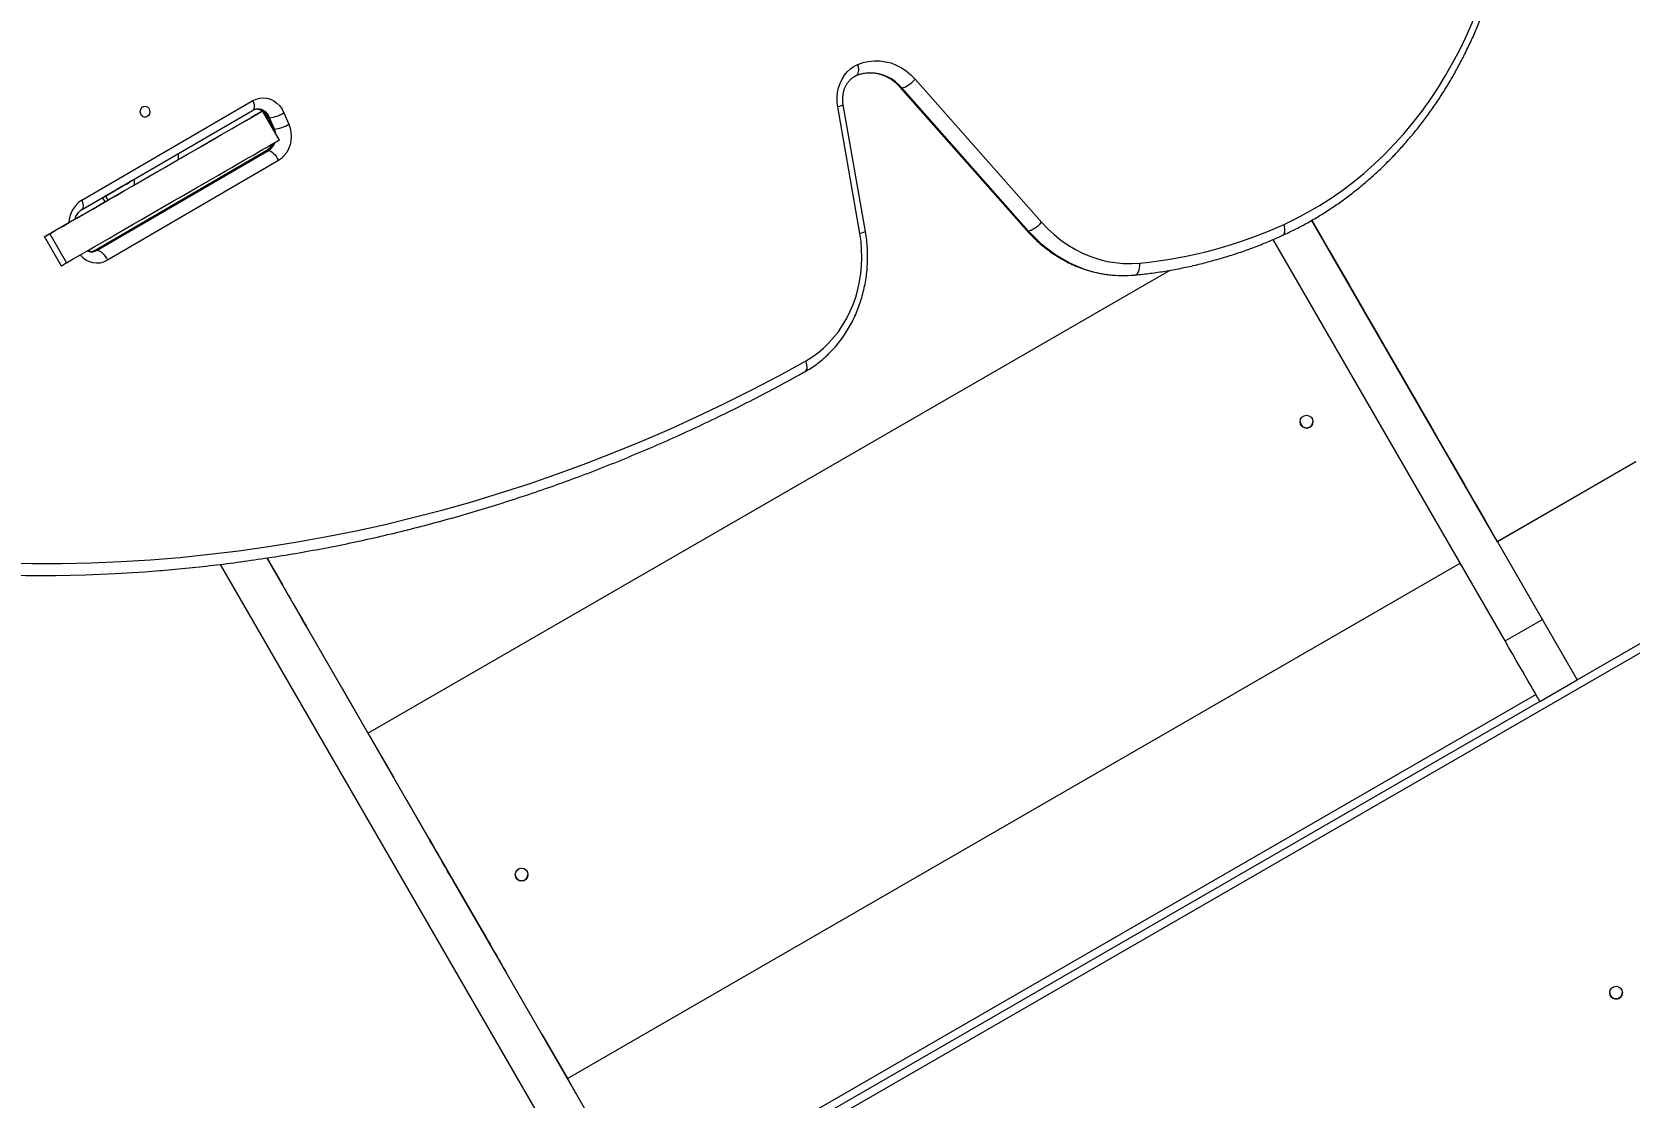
# Model space of a CAD drawing. Header units: millimetres. Extents: x 10665 to 29906, y -6125 to 7364.
# Drawn here: x 19006 to 20007, y 252 to 920 of the extents above; entities that cross this region are included whole.
import ezdxf

# ---------------------------------------------------------------- set-up
doc = ezdxf.new("R2010")
doc.units = ezdxf.units.MM
for name, color, linetype in [('DIKOM_ОБЪЕКТ', 7, 'Continuous'), ('DIKOM_РАЗМЕР_ЗОНА', 7, 'Continuous'), ('DIKOM_РАЗМЕР_ОБЪЕКТА', 7, 'Continuous')]:
    doc.layers.add(name, color=color, linetype=linetype)
doc.styles.add('style1', font='arial.ttf', dxfattribs={"width": 0.8})
doc.dimstyles.new('1-50', dxfattribs={"dimtxt": 300, "dimasz": 200, "dimexe": 100, "dimexo": 0, "dimgap": 100, "dimtad": 1, "dimdec": 0, "dimtxsty": 'style1', "dimcen": 0, "dimclrd": 7, "dimclre": 7, "dimadec": 1, "dimazin": 2, "dimtfac": 1, "dimtdec": 0, "dimtmove": 1, "dimatfit": 3, "dimfxl": 0, "dimlwd": 25, "dimlwe": 18, "dimarcsym": 0})

# ---------------------------------------------------------------- blocks, each defined once
blk = doc.blocks.new('*D16')
at = {"layer": 'Defpoints', "color": 0, "transparency": 16777216}
for p in [(12665, 4926.5), (12665, 1146.9), (26947.7, -1821.9)]:
    blk.add_point(p, dxfattribs=at)
at = {"layer": 'DIKOM_РАЗМЕР_ОБЪЕКТА', "color": 7, "lineweight": 18, "transparency": 16777216}
for p, q in [((12665, 1146.9), (12665, 5026.5)), ((26947.7, -1821.9), (26947.7, 5026.5))]:
    blk.add_line(p, q, dxfattribs=at)
at = {"layer": 'DIKOM_РАЗМЕР_ОБЪЕКТА', "color": 7, "lineweight": 25, "transparency": 16777216}
blk.add_line((26747.7, 4926.5), (12865, 4926.5), dxfattribs=at)
at = {"layer": 'DIKOM_РАЗМЕР_ОБЪЕКТА', "color": 7, "transparency": 16777216}
for points in [[(12865, 4959.9), (12865, 4893.2), (12665, 4926.5)], [(26747.7, 4959.9), (26747.7, 4893.2), (26947.7, 4926.5)]]:
    blk.add_solid(points, dxfattribs=at)
at = {"layer": 'DIKOM_РАЗМЕР_ОБЪЕКТА', "color": 0, "transparency": 16777216, "insert": (21497, 5179.8), "char_height": 300, "attachment_point": 5, "style": 'style1'}
blk.add_mtext('14300', dxfattribs=at)
blk = doc.blocks.new('*D15')
at = {"layer": 'Defpoints', "color": 0, "transparency": 16777216}
for p in [(20416.8, 4419), (19675.9, -4001.4), (28567.5, -4001.4)]:
    blk.add_point(p, dxfattribs=at)
at = {"layer": 'DIKOM_РАЗМЕР_ОБЪЕКТА', "color": 7, "lineweight": 18, "transparency": 16777216}
for p, q in [((20416.8, 4419), (28667.5, 4419)), ((19675.9, -4001.4), (28667.5, -4001.4))]:
    blk.add_line(p, q, dxfattribs=at)
at = {"layer": 'DIKOM_РАЗМЕР_ОБЪЕКТА', "color": 7, "lineweight": 25, "transparency": 16777216}
blk.add_line((28567.5, 4219), (28567.5, -3801.4), dxfattribs=at)
at = {"layer": 'DIKOM_РАЗМЕР_ОБЪЕКТА', "color": 7, "transparency": 16777216}
for points in [[(28534.2, 4219), (28600.8, 4219), (28567.5, 4419)], [(28534.2, -3801.4), (28600.8, -3801.4), (28567.5, -4001.4)]]:
    blk.add_solid(points, dxfattribs=at)
at = {"layer": 'DIKOM_РАЗМЕР_ОБЪЕКТА', "color": 0, "transparency": 16777216, "insert": (28248, -1553.3), "char_height": 300, "attachment_point": 5, "rotation": 90, "style": 'style1'}
blk.add_mtext('8400', dxfattribs=at)
blk = doc.blocks.new('*D14')
at = {"layer": 'Defpoints', "color": 0, "transparency": 16777216}
for p in [(28947.7, 6914), (10665, 1629.9), (28947.7, -1535.4)]:
    blk.add_point(p, dxfattribs=at)
at = {"layer": 'DIKOM_РАЗМЕР_ЗОНА', "color": 7, "lineweight": 18, "transparency": 16777216}
for p, q in [((10665, 1629.9), (10665, 7014)), ((28947.7, -1535.4), (28947.7, 7014))]:
    blk.add_line(p, q, dxfattribs=at)
at = {"layer": 'DIKOM_РАЗМЕР_ЗОНА', "color": 7, "lineweight": 25, "transparency": 16777216}
blk.add_line((10865, 6914), (28747.7, 6914), dxfattribs=at)
at = {"layer": 'DIKOM_РАЗМЕР_ЗОНА', "color": 7, "transparency": 16777216}
for points in [[(10865, 6947.4), (10865, 6880.7), (10665, 6914)], [(28747.7, 6947.4), (28747.7, 6880.7), (28947.7, 6914)]]:
    blk.add_solid(points, dxfattribs=at)
at = {"layer": 'DIKOM_РАЗМЕР_ЗОНА', "color": 0, "transparency": 16777216, "insert": (21431.5, 7167.3), "char_height": 300, "attachment_point": 5, "style": 'style1'}
blk.add_mtext('18300', dxfattribs=at)
blk = doc.blocks.new('*D13')
at = {"layer": 'Defpoints', "color": 0, "transparency": 16777216}
for p in [(20470.8, 6542.6), (29806, 6542.6), (19621.9, -6125)]:
    blk.add_point(p, dxfattribs=at)
at = {"layer": 'DIKOM_РАЗМЕР_ЗОНА', "color": 7, "lineweight": 18, "transparency": 16777216}
for p, q in [((20470.8, 6542.6), (29906, 6542.6)), ((19621.9, -6125), (29906, -6125))]:
    blk.add_line(p, q, dxfattribs=at)
at = {"layer": 'DIKOM_РАЗМЕР_ЗОНА', "color": 7, "lineweight": 25, "transparency": 16777216}
blk.add_line((29806, -5925), (29806, 6342.6), dxfattribs=at)
at = {"layer": 'DIKOM_РАЗМЕР_ЗОНА', "color": 7, "transparency": 16777216}
for points in [[(29772.7, 6342.6), (29839.3, 6342.6), (29806, 6542.6)], [(29772.7, -5925), (29839.3, -5925), (29806, -6125)]]:
    blk.add_solid(points, dxfattribs=at)
at = {"layer": 'DIKOM_РАЗМЕР_ЗОНА', "color": 0, "transparency": 16777216, "insert": (29552.8, 208.8), "char_height": 300, "attachment_point": 5, "rotation": 90, "style": 'style1'}
blk.add_mtext('12650', dxfattribs=at)

msp = doc.modelspace()

# ---------------------------------------------------------------- linework, layer by layer
at = {"layer": 'DIKOM_ОБЪЕКТ', "color": 7, "linetype": 'Continuous', "lineweight": 15}
for p, q in [((19550, 885.3), (19629.3, 795.6)), ((19551.2, 884.9), (19630.4, 795.2)), ((19559.5, 890.3), (19638.8, 800.6)), ((19037.2, 814.3), (19144.4, 876.8)), ((19524.9, 793.4), (19511, 872.9)), ((19528.4, 794.7), (19514.5, 874.2)), ((19037.1, 808.3), (19144.3, 870.7)), ((19147, 868.2), (19144.4, 866.8)), ((19150.4, 870.2), (19147.6, 868.6)), ((19147.6, 868.6), (19147.6, 868.6)), ((19161.1, 852.1), (19150.6, 870.3)), ((19153.3, 866.4), (19154.9, 862.8)), ((19154.9, 866), (19154.4, 866)), ((19154.4, 866), (19157.5, 858.9)), ((19158, 858.9), (19154.9, 866)), ((19163.9, 869.2), (19167, 862)), ((19157.1, 858.9), (19157.5, 858.9)), ((19158, 858.9), (19157.5, 858.9)), ((19157.5, 858.9), (19158, 857.5)), ((19152.8, 845.3), (19045.6, 782.8)), ((19153.6, 845.5), (19046.4, 783)), ((19047, 783), (19154.2, 845.5)), ((19154.2, 845.5), (19153.6, 845.5)), ((19160.5, 839.2), (19053.3, 776.7)), ((19069.6, 823.6), (19097.2, 839.5)), ((19052.1, 816.9), (19068.1, 826.2)), ((19069.6, 823.6), (19053.6, 814.3)), ((19050.3, 815.9), (19051.8, 813.3)), ((19052.1, 816.9), (19053.6, 814.3)), ((19034.1, 803.1), (19018.3, 793.9)), ((19033, 802.4), (19036.4, 804.4)), ((19036.4, 804.4), (19036.4, 804.4)), ((19924.5, 600.2), (19808.1, 801.7)), ((19013.9, 791.4), (19024.4, 773.2)), ((19017.2, 793.3), (19027.7, 775.1)), ((19047, 783), (19046.4, 783)), ((19929.2, 538), (19783.8, 789.7)), ((19819, 782.9), (19819, 782.9)), ((19902, 639.2), (19822, 777.7)), ((19822, 777.7), (19822, 777.7)), ((19901, 640.9), (19823, 776)), ((19901, 640.9), (19823, 776)), ((19216.6, 480.2), (19719.3, 770.4)), ((19696.7, 767.4), (19697.2, 767.4)), ((19837.5, 750.9), (19837.5, 750.9)), ((19841.8, 743.3), (19870.8, 693.1)), ((19841.8, 743.3), (19841.8, 743.3)), ((19882.1, 673.6), (19853.1, 723.8)), ((19870.8, 693.1), (19870.8, 693.1)), ((19886.5, 666), (19886.5, 666)), ((19886.5, 666), (19886.5, 666)), ((20011.1, 650.3), (19924.5, 600.3)), ((20011.1, 650.2), (19924.5, 600.2)), ((19902, 639.2), (19902, 639.2)), ((19905, 634), (19905, 634)), ((19905, 634), (19905, 634)), ((19924.5, 600.2), (19924.5, 600.3)), ((19924.5, 600.2), (19924.5, 600.2)), ((19924.5, 600.2), (19924.5, 600.2)), ((19924.5, 600.2), (19924.5, 600.2)), ((19924.5, 600.2), (19924.5, 600.2)), ((19924.5, 600.2), (19924.5, 600.2)), ((19924.5, 600.2), (19974.5, 513.6)), ((19924.5, 600.2), (19924.5, 600.2)), ((19924.5, 600.2), (19924.5, 600.2)), ((19924.5, 600.2), (19924.5, 600.2)), ((19346.4, 201.5), (19124.3, 586)), ((19369.7, 215), (19153.2, 590)), ((19193.1, 520.9), (19153.2, 590)), ((19153.2, 590), (19163, 573.1)), ((19174.3, 553.6), (19153.2, 590)), ((19341.6, 263.7), (19901.1, 586.7)), ((19163, 573.1), (19163, 573.1)), ((19974.5, 513.6), (20061.1, 563.6)), ((19288.5, 111.8), (20059.2, 556.8)), ((19929.2, 538), (19952.6, 551.5)), ((19178.6, 546), (19178.6, 546)), ((19178.6, 546), (19178.6, 546)), ((19951.1, 500.1), (19974.5, 513.6)), ((19200.6, 507.9), (19216.6, 480.2)), ((19389.1, 181.4), (19948.6, 504.4)), ((19951.1, 500.1), (19391.6, 177.1)), ((19951.1, 500.1), (19391.6, 177.1)), ((19216.6, 480.2), (19232.6, 452.5)), ((19318.1, 304.4), (19240.1, 439.5)), ((19254.6, 414.4), (19254.6, 414.4)), ((19259, 406.8), (19288, 356.6)), ((19259, 406.8), (19259, 406.8)), ((19299.3, 337.1), (19270.3, 387.3)), ((19288, 356.6), (19288, 356.6)), ((19303.6, 329.5), (19303.6, 329.5)), ((19303.6, 329.5), (19303.6, 329.5)), ((19325.6, 291.4), (19341.6, 263.7)), ((19341.6, 263.7), (19347.4, 253.6))]:
    msp.add_line(p, q, dxfattribs=at)
at = {"layer": 'DIKOM_ОБЪЕКТ', "color": 7, "linetype": 'Continuous', "lineweight": 15, "flags": 128}
for points in [[(19790.7, 799.2), (19798.3, 802.8), (19805.7, 806.8), (19813, 811.1), (19820.2, 815.6), (19827.2, 820.5), (19834.1, 825.7), (19840.8, 831.2), (19847.3, 837), (19853.7, 843.1), (19859.8, 849.4), (19865.7, 856), (19871.5, 862.9), (19877, 870), (19882.2, 877.3), (19887.3, 884.8), (19892, 892.6), (19896.6, 900.6), (19900.9, 908.7), (19904.9, 917), (19908.6, 925.6), (19912.1, 934.2), (19915.3, 943), (19918.2, 952)], [(19523.6, 899.5), (19527, 900.6), (19530.4, 901.4), (19533.9, 901.8), (19537.5, 901.7), (19541, 901.2), (19544.4, 900.4), (19547.7, 899.1), (19551, 897.4), (19554, 895.4), (19556.9, 893), (19559.5, 890.3)], [(19511, 872.9), (19510.6, 875.9), (19510.6, 878.9), (19510.9, 881.9), (19511.5, 884.8), (19512.5, 887.6), (19513.7, 890.2), (19515.3, 892.7), (19517, 894.8), (19519.1, 896.7), (19521.3, 898.3), (19523.6, 899.5)], [(19551.2, 884.9), (19552, 885), (19553, 885.3), (19554.1, 885.8), (19555.2, 886.5), (19556.4, 887.3), (19557.5, 888.2), (19558.6, 889.2), (19559.5, 890.3)], [(19076.9, 873.4), (19077.9, 873.2), (19078.7, 872.6), (19079.4, 871.8), (19079.8, 870.7), (19079.9, 869.6), (19079.6, 868.5), (19079.1, 867.5), (19078.3, 866.8), (19077.4, 866.4), (19076.4, 866.4), (19075.5, 866.8), (19074.7, 867.5), (19074.2, 868.5), (19073.9, 869.6), (19074, 870.7), (19074.4, 871.8), (19075.1, 872.6), (19075.9, 873.2), (19076.9, 873.4)], [(19144.4, 876.8), (19144.9, 875.6), (19145.2, 874.4), (19145.3, 873.3), (19145.2, 872.4), (19145, 871.6), (19144.7, 871), (19144.3, 870.7)], [(19144.4, 876.8), (19146.5, 877.8), (19148.8, 878.4), (19151, 878.6), (19153.3, 878.4), (19155.5, 877.7), (19157.6, 876.7), (19159.6, 875.2), (19161.3, 873.5), (19162.8, 871.5), (19163.9, 869.2)], [(19514.5, 874.2), (19514.5, 874.2), (19514.3, 874), (19513.8, 873.8), (19513.1, 873.5), (19512.1, 873.2), (19511, 872.9)], [(19017.2, 793.3), (19021.3, 795.7), (19025.6, 798.1), (19030, 800.7), (19034.6, 803.3), (19039.3, 806), (19044.1, 808.8), (19049, 811.7), (19054, 814.5), (19059, 817.4), (19064.1, 820.4), (19069.2, 823.3), (19074.3, 826.2), (19079.3, 829.2), (19084.3, 832.1), (19089.3, 834.9), (19094.2, 837.7), (19098.9, 840.5), (19103.6, 843.2), (19108.1, 845.8), (19112.5, 848.3), (19116.7, 850.8), (19120.7, 853.1), (19124.5, 855.3), (19128.1, 857.4), (19131.5, 859.3), (19134.7, 861.1), (19137.5, 862.8), (19140.1, 864.3), (19142.5, 865.6), (19144.5, 866.8), (19146.3, 867.8), (19147.8, 868.7), (19148.9, 869.4), (19149.8, 869.9), (19150.3, 870.2), (19150.6, 870.3), (19150.5, 870.2), (19150.1, 870), (19149.4, 869.6), (19148.3, 869), (19147, 868.2)], [(19097.1, 839.5), (19103.3, 843), (19110.2, 847), (19117.4, 851.2), (19124.9, 855.5), (19132.6, 859.9), (19140.6, 864.6), (19148.9, 869.3), (19150.4, 870.2)], [(19147.6, 868.6), (19146.2, 867.8), (19145, 867.1), (19144.1, 866.6), (19143.5, 866.3), (19143.3, 866.1), (19143.3, 866.1), (19143.7, 866.3), (19144.4, 866.8)], [(19167, 862), (19167.8, 859.5), (19168.3, 856.9), (19168.5, 854.3), (19168.3, 851.6), (19167.8, 849), (19166.9, 846.6), (19165.7, 844.3), (19164.2, 842.3), (19162.4, 840.6), (19160.5, 839.2)], [(19027.7, 775.1), (19031.8, 777.5), (19036.1, 779.9), (19040.5, 782.5), (19045.1, 785.1), (19049.8, 787.9), (19054.6, 790.6), (19059.5, 793.5), (19064.5, 796.3), (19069.5, 799.3), (19074.6, 802.2), (19079.7, 805.1), (19084.8, 808.1), (19089.8, 811), (19094.8, 813.9), (19099.8, 816.7), (19104.7, 819.5), (19109.4, 822.3), (19114.1, 825), (19118.6, 827.6), (19123, 830.1), (19127.2, 832.6), (19131.2, 834.9), (19135, 837.1), (19138.6, 839.2), (19142, 841.1), (19145.2, 842.9), (19148, 844.6), (19150.6, 846.1), (19153, 847.5), (19155, 848.6), (19156.8, 849.7), (19158.3, 850.5), (19159.4, 851.2), (19160.3, 851.7), (19160.8, 852), (19161.1, 852.1), (19161.1, 852.1)], [(19158.8, 856.1), (19158.6, 857.1), (19158, 858.9)], [(19097.2, 839.5), (19097.5, 839.8), (19097.7, 840.1), (19097.9, 840.6), (19097.9, 841.1), (19097.9, 841.7), (19097.8, 842.4), (19097.6, 843.1), (19097.5, 843.4)], [(19152.8, 845.3), (19153, 845.4), (19153.6, 845.5)], [(19154.2, 845.5), (19154.9, 845.4), (19155.7, 845), (19156.6, 844.4), (19157.5, 843.6), (19158.4, 842.7), (19159.2, 841.6), (19159.9, 840.4), (19160.5, 839.2)], [(19068.1, 826.2), (19067.2, 825.7), (19065, 824.4), (19062.8, 823.1), (19060.7, 821.9), (19058.6, 820.7)], [(19064.9, 824.3), (19064, 823.8), (19063.3, 823.4), (19062.9, 823.1), (19062.8, 823.1), (19063, 823.2), (19063.5, 823.5), (19064.3, 824), (19065.2, 824.5), (19066.3, 825.1), (19067.4, 825.8), (19068.1, 826.2)], [(19068.1, 826.2), (19068.1, 826.2), (19067, 825.5), (19065.9, 824.9), (19064.9, 824.3)], [(19069.6, 823.6), (19069.9, 823.8), (19070.1, 824.2), (19070.3, 824.6), (19070.3, 825.2), (19070.3, 825.8), (19070.2, 826.5), (19070, 827.2), (19069.9, 827.4)], [(19032.9, 802.4), (19034.2, 803.2), (19036.7, 804.6), (19039.6, 806.3), (19042.7, 808.1), (19046.1, 810), (19049.9, 812.2), (19051.8, 813.3)], [(19037.2, 814.3), (19037.7, 813.1), (19038, 811.9), (19038.1, 810.8), (19038.1, 809.9), (19037.8, 809.1), (19037.5, 808.5), (19037.1, 808.3)], [(19058.6, 820.7), (19056.7, 819.6), (19055, 818.6), (19053.5, 817.8), (19052.3, 817), (19051.4, 816.5), (19050.7, 816.1), (19050.3, 815.9), (19050.3, 815.9), (19050.6, 816), (19051.2, 816.4), (19052.1, 816.9)], [(19053.6, 814.3), (19052.7, 813.8), (19052.1, 813.4), (19051.8, 813.3), (19051.8, 813.3)], [(19034.1, 803.1), (19035.3, 803.7), (19036.3, 804.3), (19037, 804.7), (19037.4, 805), (19037.6, 805.1), (19037.5, 805), (19037.1, 804.8), (19036.4, 804.4)], [(19808.1, 801.8), (19812.9, 793.4), (19819, 782.9), (19825.1, 772.3), (19831.3, 761.6), (19837.5, 750.8), (19843.9, 739.8), (19850.3, 728.7), (19856.7, 717.5), (19863.2, 706.2), (19869.8, 694.9), (19876.4, 683.4), (19883.1, 671.9), (19889.7, 660.4), (19896.5, 648.7), (19903.2, 637.1), (19909.9, 625.4), (19916.7, 613.6), (19923.5, 601.9), (19924.5, 600.2)], [(19018.3, 793.9), (19016.9, 793.1), (19015.7, 792.5), (19014.8, 791.9), (19014.2, 791.6), (19014, 791.4), (19014, 791.5), (19014.4, 791.7), (19015, 792.1), (19016, 792.6), (19017.2, 793.3)], [(19490.9, 713.5), (19494.8, 715.9), (19498.4, 718.5), (19502, 721.5), (19505.3, 724.7), (19508.4, 728.2), (19511.4, 731.9), (19514, 735.9), (19516.5, 740), (19518.7, 744.4), (19520.6, 748.9), (19522.3, 753.6), (19523.6, 758.4), (19524.7, 763.3), (19525.5, 768.3), (19526, 773.3), (19526.1, 778.4), (19526, 783.4), (19525.6, 788.5), (19524.9, 793.4)], [(19528.4, 794.7), (19528.4, 794.7), (19528.2, 794.5), (19527.7, 794.3), (19527, 794), (19526, 793.7), (19524.9, 793.4)], [(19630.4, 795.2), (19631.3, 795.3), (19632.3, 795.6), (19633.3, 796.1), (19634.5, 796.8), (19635.6, 797.6), (19636.8, 798.5), (19637.8, 799.5), (19638.8, 800.6)], [(19630.4, 795.2), (19634.3, 791.1), (19638.3, 787.3), (19642.6, 783.8), (19647, 780.6), (19651.6, 777.7), (19656.3, 775.1), (19661.1, 772.9), (19666.1, 771), (19671.1, 769.5), (19676.2, 768.3), (19681.4, 767.6), (19683.4, 767.3)], [(19638.8, 800.6), (19642.6, 796.5), (19646.7, 792.8), (19650.9, 789.3), (19655.4, 786.2), (19660, 783.4), (19664.8, 781), (19669.6, 779), (19674.6, 777.3), (19679.7, 776), (19684.8, 775.2), (19690, 774.7), (19695.2, 774.6), (19700.3, 774.9)], [(19789.9, 792.4), (19790.4, 792.7), (19790.9, 793.4), (19791.2, 794.2), (19791.3, 795.3), (19791.3, 796.5), (19791.1, 797.8), (19790.7, 799.2)], [(19042.3, 782.1), (19042, 782.6), (19041.7, 783.1), (19041.6, 783.3)], [(19041.6, 783.3), (19041.7, 783.1), (19042, 782.6), (19042.3, 782.2)], [(19045.6, 782.8), (19045.8, 782.9), (19046.4, 783)], [(19047, 783), (19047.7, 782.9), (19048.6, 782.5), (19049.4, 781.9), (19050.3, 781.2), (19051.2, 780.2), (19052, 779.1), (19052.7, 778), (19053.3, 776.7)], [(19819, 782.9), (19819, 782.8), (19819.3, 782.4), (19819.6, 781.8), (19820.1, 780.9), (19820.7, 779.9), (19821.4, 778.7), (19822.2, 777.4), (19823, 776)], [(19823, 776), (19822.2, 777.4), (19821.4, 778.7), (19820.7, 779.9), (19820.1, 780.9), (19819.6, 781.8), (19819.3, 782.4), (19819, 782.8), (19819, 782.9)], [(19024.4, 773.2), (19024.5, 773.3), (19024.9, 773.5), (19025.5, 773.9), (19026.5, 774.4), (19027.7, 775.1)], [(19697.2, 767.4), (19697.7, 767.5), (19698.4, 768), (19699, 768.6), (19699.6, 769.6), (19700, 770.7), (19700.2, 772), (19700.4, 773.4), (19700.3, 774.9)], [(19837.5, 750.9), (19837.5, 750.8), (19837.8, 750.4), (19838.1, 749.7), (19838.6, 748.9), (19839.3, 747.8), (19840, 746.5), (19840.9, 745), (19841.8, 743.3)], [(19853.1, 723.8), (19851.9, 725.8), (19850.7, 728), (19849.4, 730.2), (19848, 732.6), (19846.7, 734.9), (19845.3, 737.2), (19844, 739.5), (19842.8, 741.6), (19841.6, 743.6), (19840.6, 745.4), (19839.7, 747), (19838.9, 748.4), (19838.3, 749.4), (19837.8, 750.2), (19837.6, 750.7), (19837.5, 750.9)], [(18987.5, 586.9), (19006.1, 586.5), (19024.6, 586.6), (19043.2, 587), (19061.7, 587.8), (19080.3, 588.9), (19098.8, 590.4), (19117.3, 592.3), (19135.7, 594.5), (19154.2, 597.1), (19172.5, 600.1), (19190.9, 603.4), (19209.2, 607), (19227.4, 611.1), (19245.6, 615.5), (19263.7, 620.2), (19281.8, 625.3), (19299.7, 630.8), (19317.6, 636.6), (19335.4, 642.7), (19353.1, 649.2), (19370.7, 656.1), (19388.2, 663.3), (19405.7, 670.8), (19422.9, 678.7), (19440.1, 686.9), (19457.2, 695.4), (19474.1, 704.3), (19490.9, 713.5)], [(19490.7, 707), (19491.1, 707.3), (19491.5, 707.9), (19491.8, 708.7), (19491.8, 709.8), (19491.7, 710.9), (19491.4, 712.2), (19490.9, 713.5)], [(19864, 705), (19863.9, 705.2), (19863.6, 705.6), (19863.2, 706.3), (19862.7, 707.2), (19862.1, 708.2), (19861.5, 709.2), (19861, 710.2), (19860.5, 711), (19860.2, 711.6), (19860, 711.9), (19860, 711.9), (19860.2, 711.6), (19860.5, 711), (19861, 710.2), (19861.5, 709.2), (19862.1, 708.2), (19862.7, 707.2), (19863.2, 706.3), (19863.6, 705.6), (19863.9, 705.2), (19864, 705)], [(19870.8, 693.1), (19872, 691.1), (19873.3, 688.9), (19874.6, 686.6), (19875.9, 684.3), (19877.3, 681.9), (19878.6, 679.6), (19879.9, 677.4), (19881.1, 675.2), (19882.3, 673.2), (19883.3, 671.4), (19884.3, 669.8), (19885, 668.5), (19885.6, 667.4), (19886.1, 666.6), (19886.4, 666.2), (19886.5, 666)], [(19886.5, 666), (19886.4, 666.1), (19886.2, 666.5), (19885.8, 667.1), (19885.3, 668), (19884.7, 669.1), (19883.9, 670.4), (19883.1, 671.9), (19882.1, 673.6)], [(19901, 640.9), (19901.7, 639.6), (19902.5, 638.3), (19903.2, 637.1), (19903.8, 636), (19904.3, 635.2), (19904.7, 634.5), (19904.9, 634.1), (19905, 634)], [(19905, 634), (19904.9, 634.1), (19904.7, 634.5), (19904.3, 635.1), (19903.8, 636), (19903.2, 637.1), (19902.5, 638.3), (19901.7, 639.6), (19901, 640.9)], [(18923, 582.9), (18927.5, 582.5), (18946.2, 581.1), (18964.8, 580.1), (18983.5, 579.4), (19002.1, 579), (19020.8, 579.1), (19039.5, 579.5), (19058.1, 580.3), (19076.8, 581.4), (19086.1, 582.2)], [(19163, 573.1), (19164.2, 571), (19165.4, 568.9), (19166.7, 566.6), (19168.1, 564.3), (19169.4, 561.9), (19170.8, 559.6), (19172.1, 557.4), (19173.3, 555.2), (19174.5, 553.2), (19175.5, 551.4), (19176.4, 549.8), (19177.2, 548.5), (19177.8, 547.4), (19178.3, 546.6), (19178.5, 546.2), (19178.6, 546)], [(19178.6, 546), (19178.6, 546.1), (19178.3, 546.5), (19178, 547.1), (19177.5, 548), (19176.8, 549.1), (19176.1, 550.4), (19175.2, 551.9), (19174.3, 553.6)], [(19951.1, 500.1), (19951, 500.2), (19950.7, 500.7), (19950.3, 501.5), (19949.6, 502.6), (19948.8, 504), (19947.8, 505.8), (19946.6, 507.8), (19945.3, 510.1), (19943.8, 512.7), (19942.1, 515.6), (19940.3, 518.8), (19938.3, 522.1), (19936.2, 525.8), (19934, 529.6), (19931.7, 533.7), (19929.2, 538)], [(19254.6, 414.4), (19254.7, 414.3), (19254.9, 413.9), (19255.3, 413.2), (19255.8, 412.4), (19256.4, 411.3), (19257.2, 410), (19258, 408.5), (19259, 406.8)], [(19270.3, 387.3), (19269.1, 389.3), (19267.8, 391.5), (19266.5, 393.7), (19265.2, 396.1), (19263.8, 398.4), (19262.5, 400.7), (19261.2, 403), (19260, 405.1), (19258.8, 407.1), (19257.8, 408.9), (19256.8, 410.5), (19256.1, 411.9), (19255.4, 412.9), (19255, 413.7), (19254.7, 414.2), (19254.6, 414.4)], [(19288, 356.6), (19289.2, 354.6), (19290.4, 352.4), (19291.7, 350.1), (19293.1, 347.8), (19294.4, 345.4), (19295.8, 343.1), (19297.1, 340.9), (19298.3, 338.7), (19299.5, 336.7), (19300.5, 334.9), (19301.4, 333.3), (19302.2, 332), (19302.8, 330.9), (19303.3, 330.1), (19303.5, 329.7), (19303.6, 329.5)], [(19303.6, 329.5), (19303.6, 329.6), (19303.3, 330), (19303, 330.6), (19302.5, 331.5), (19301.8, 332.6), (19301.1, 333.9), (19300.2, 335.4), (19299.3, 337.1)], [(20002.5, 316), (20002.8, 317.2), (20002.8, 317.6)]]:
    msp.add_lwpolyline(points, dxfattribs=at)
at = {"layer": 'DIKOM_ОБЪЕКТ', "color": 7, "linetype": 'Continuous', "lineweight": 15}
for centre in [(19804.8, 675.5), (19312.9, 391.5), (19998.8, 317.5)]:
    msp.add_circle(centre, 4, dxfattribs=at)
for centre, radius, start, end in [((19530.8, 867.6), 26.7, 40.4351, 89.1612), ((19551, 886.3), 1.38, 223.7589, 276.4503), ((19146.4, 863.1), 8.52, 20.4381, 87.9636), ((19147, 863.1), 8.52, 20.4517, 87.8215), ((19154.2, 867.1), 1.05, 218.0996, 283.839), ((19152.3, 888.2), 22.3, 276.8601, 301.4833), ((19155.3, 881), 22.3, 276.8617, 301.4771), ((19148.7, 853.6), 9.52, 301.3709, 338.2212), ((19149.2, 853.6), 9.58, 301.4346, 340.5459), ((19067.8, 826.6), 0.548, 302.5565, 343.6326), ((19046.4, 799.8), 17.2, 122.1705, 178.5303), ((19630.3, 796.6), 1.4, 223.9038, 276.0181), ((19672.6, 1057.9), 284.4, 275.6019, 294.5375), ((19042.6, 789.5), 7.54, 270.3237, 300.6191), ((19043.1, 789.5), 7.54, 270.1924, 300.617), ((19046.7, 788.2), 13.2, 217.9365, 299.5825), ((19690, 840.3), 73.2, 264.8818, 275.1681), ((19804.8, 675.5), 4, 181.1812, 1.1812), ((19312.9, 391.5), 4, 181.1812, 1.1812), ((19998.8, 317.5), 4, 181.1812, 1.1812), ((19998.8, 317.5), 4, 181.1812, 338.6989)]:
    msp.add_arc(centre, radius, start, end, dxfattribs=at)
for points, knots in [([(19789.9, 792.4), (19791.2, 793), (19795, 794.7), (19801.1, 797.8), (19808.2, 801.7), (19815.2, 805.9), (19822, 810.4), (19828.8, 815.1), (19835.4, 820.2), (19841.8, 825.5), (19848.1, 831), (19854.2, 836.8), (19860.1, 842.8), (19865.8, 849.1), (19871.4, 855.6), (19876.8, 862.3), (19881.9, 869.2), (19886.9, 876.4), (19891.6, 883.7), (19896.1, 891.2), (19900.4, 898.9), (19904.4, 906.8), (19908.3, 914.8), (19911.8, 922.9), (19915.2, 931.2), (19918.3, 939.7), (19920.4, 945.9), (19921.4, 949.4), (19921.6, 950)], [0, 0, 0, 0, 0.021585, 0.06191, 0.102243, 0.142588, 0.182944, 0.223309, 0.263687, 0.304075, 0.344475, 0.384884, 0.425302, 0.465728, 0.506164, 0.546607, 0.587058, 0.627515, 0.667979, 0.708448, 0.748921, 0.7894, 0.829882, 0.870367, 0.910856, 0.951348, 0.991842, 1, 1, 1, 1]), ([(19514.5, 874.2), (19514.4, 874.6), (19514.2, 875.6), (19514.1, 877.4), (19514.2, 879.6), (19514.6, 881.8), (19515.1, 883.8), (19515.9, 885.8), (19516.9, 887.5), (19518.1, 889.1), (19519.4, 890.5), (19520.8, 891.6), (19521.9, 892.3), (19522.6, 892.5), (19522.8, 892.6)], [0, 0, 0, 0, 0.043217, 0.134888, 0.226548, 0.318098, 0.409601, 0.501101, 0.592761, 0.684741, 0.777424, 0.871254, 0.966858, 1, 1, 1, 1]), ([(19522.4, 892.5), (19522.8, 892.6), (19524, 893.1), (19526.1, 893.7), (19528.7, 894.2), (19530.4, 894.3), (19531.2, 894.3)], [0, 0, 0, 0, 0.135635, 0.427478, 0.720957, 1, 1, 1, 1]), ([(19522.6, 892.7), (19522.8, 892.7), (19523.3, 892.8), (19523.9, 893.9), (19524.3, 895.7), (19524.1, 897.6), (19523.8, 898.9), (19523.6, 899.4), (19523.6, 899.5)], [0, 0, 0, 0, 0.095118, 0.342459, 0.589821, 0.837176, 0.985605, 1, 1, 1, 1]), ([(19531.2, 894.3), (19531.3, 894.3), (19532.2, 894.3), (19534, 894.2), (19536.7, 893.7), (19539.3, 892.9), (19541.8, 891.8), (19544.2, 890.4), (19546.5, 888.8), (19548.4, 887.1), (19549.6, 885.8), (19550, 885.3)], [0, 0, 0, 0, 0.007307, 0.13808, 0.268903, 0.399223, 0.528662, 0.657054, 0.784359, 0.910681, 1, 1, 1, 1]), ([(19144.3, 870.7), (19144.5, 870.8), (19145, 871.1), (19146, 871.4), (19146.8, 871.6), (19147.2, 871.6), (19147.3, 871.6)], [0, 0, 0, 0, 0.154803, 0.544336, 0.951203, 1, 1, 1, 1]), ([(19146.8, 871.6), (19147.1, 871.6), (19147.9, 871.5), (19149, 871.1), (19149.9, 870.7), (19150.3, 870.3), (19150.4, 870.2)], [0, 0, 0, 0, 0.312861, 0.623658, 0.914921, 1, 1, 1, 1]), ([(19150.7, 870), (19150.9, 869.9), (19151.4, 869.5), (19152.2, 868.5), (19152.9, 867.4), (19153.2, 866.6), (19153.3, 866.4)], [0, 0, 0, 0, 0.168287, 0.515737, 0.85275, 1, 1, 1, 1]), ([(19156.3, 849.4), (19156.2, 849.2), (19155.9, 848.5), (19155.2, 847.4), (19154.3, 846.4), (19153.4, 845.7), (19152.9, 845.4), (19152.8, 845.3)], [0, 0, 0, 0, 0.102406, 0.359711, 0.619381, 0.883949, 1, 1, 1, 1]), ([(19033, 802.5), (19033.1, 802.8), (19033.3, 803.6), (19033.9, 804.8), (19034.7, 806.1), (19035.6, 807.2), (19036.5, 807.9), (19037, 808.2), (19037.1, 808.3)], [0, 0, 0, 0, 0.102691, 0.302054, 0.50212, 0.704063, 0.909766, 1, 1, 1, 1]), ([(19490.7, 707), (19491.4, 707.4), (19493.5, 708.6), (19496.7, 710.7), (19500.4, 713.5), (19503.9, 716.5), (19507.2, 719.8), (19510.3, 723.3), (19513.3, 727), (19516, 731), (19518.5, 735.1), (19520.8, 739.4), (19522.8, 743.9), (19524.6, 748.5), (19526.1, 753.2), (19527.4, 758.1), (19528.4, 763), (19529.2, 767.9), (19529.6, 773), (19529.8, 778), (19529.7, 783.1), (19529.4, 788.1), (19528.9, 792), (19528.5, 794.2), (19528.4, 794.7)], [0, 0, 0, 0, 0.026394, 0.073856, 0.121363, 0.16894, 0.216588, 0.264297, 0.312066, 0.359887, 0.407751, 0.455657, 0.503594, 0.55156, 0.599549, 0.647556, 0.695578, 0.743612, 0.791657, 0.839708, 0.887767, 0.935831, 0.983899, 1, 1, 1, 1]), ([(19629.3, 795.6), (19629.9, 794.9), (19631.7, 792.9), (19634.9, 789.8), (19638.7, 786.3), (19642.8, 783.1), (19646.9, 780.2), (19651.3, 777.5), (19655.7, 775.1), (19660.2, 773), (19664.9, 771.3), (19669.6, 769.8), (19674.4, 768.6), (19678.9, 767.8), (19681.9, 767.5), (19683.2, 767.4)], [0, 0, 0, 0, 0.044215, 0.125426, 0.206601, 0.287695, 0.368709, 0.449627, 0.530456, 0.611189, 0.691821, 0.77237, 0.852835, 0.933221, 1, 1, 1, 1]), ([(19697.2, 767.4), (19698.8, 767.6), (19703.7, 768.1), (19711.6, 769.1), (19721, 770.7), (19730.3, 772.5), (19739.6, 774.7), (19748.8, 777.2), (19758, 779.9), (19767.1, 783), (19776.1, 786.4), (19783.7, 789.6), (19788.3, 791.6), (19789.9, 792.4)], [0, 0, 0, 0, 0.052833, 0.151893, 0.25096, 0.350035, 0.449115, 0.548204, 0.647305, 0.746419, 0.845545, 0.944686, 1, 1, 1, 1]), ([(19043.1, 782), (19042.8, 782), (19042, 782), (19041.2, 782.3), (19040.7, 782.5), (19040.6, 782.6)], [0, 0, 0, 0, 0.452167, 0.905847, 1, 1, 1, 1]), ([(19045.6, 782.8), (19045.4, 782.7), (19044.9, 782.4), (19043.9, 782.1), (19043.1, 781.9), (19042.7, 782), (19042.6, 782)], [0, 0, 0, 0, 0.155392, 0.546408, 0.954824, 1, 1, 1, 1]), ([(19086.3, 582.2), (19086.6, 582.2), (19092.7, 582.6), (19104.5, 583.8), (19121.8, 585.6), (19139, 587.9), (19156.3, 590.4), (19173.4, 593.2), (19190.6, 596.4), (19207.7, 599.8), (19224.7, 603.6), (19241.7, 607.7), (19258.7, 612.1), (19275.6, 616.8), (19292.4, 621.8), (19309.1, 627.1), (19325.8, 632.7), (19342.4, 638.6), (19358.9, 644.8), (19375.4, 651.4), (19391.7, 658.2), (19408, 665.3), (19424.1, 672.7), (19440.2, 680.4), (19456.1, 688.4), (19471.7, 696.5), (19483.2, 702.8), (19489.4, 706.3), (19490.7, 707)], [0, 0, 0, 0, 0.002115, 0.043355, 0.084597, 0.125837, 0.167079, 0.208321, 0.249563, 0.290806, 0.332048, 0.373293, 0.414538, 0.455783, 0.497029, 0.538277, 0.579525, 0.620774, 0.662024, 0.703275, 0.744526, 0.78578, 0.827033, 0.868289, 0.909545, 0.950802, 0.989891, 1, 1, 1, 1])]:
    msp.add_open_spline(points, degree=3, knots=knots, dxfattribs=at)

# ---------------------------------------------------------------- dimensions: what is measured, and where the dimension line sits
at = {"layer": 'DIKOM_РАЗМЕР_ЗОНА'}
dim = msp.add_linear_dim(base=(28947.7, 6914), p1=(10665, 1629.9), p2=(28947.7, -1535.4), text='18300', dimstyle='1-50', override={"dimscale": 1, "dimtix": 0, "dimtofl": 1, "dimtmove": 1, "dimatfit": 3}, dxfattribs=at)
dim.commit()
dim.dimension.update_dxf_attribs({"geometry": '*D14', "text_midpoint": (21431.5, 6914), "dimtype": 160})
dim = msp.add_linear_dim(base=(29806, 6542.6), p1=(19621.9, -6125), p2=(20470.8, 6542.6), angle=90, text='12650', dimstyle='1-50', dxfattribs=at)
dim.commit()
dim.dimension.update_dxf_attribs({"geometry": '*D13', "text_midpoint": (29806, 208.8), "dimtype": 160})
at = {"layer": 'DIKOM_РАЗМЕР_ОБЪЕКТА'}
dim = msp.add_linear_dim(base=(12665, 4926.5), p1=(26947.7, -1821.9), p2=(12665, 1146.9), angle=180, text='14300', dimstyle='1-50', override={"dimscale": 1, "dimtix": 0, "dimtofl": 1, "dimtmove": 1, "dimatfit": 3}, dxfattribs=at)
dim.commit()
dim.dimension.update_dxf_attribs({"geometry": '*D16', "text_midpoint": (21497, 4926.5), "dimtype": 160})
dim = msp.add_linear_dim(base=(28567.5, -4001.4), p1=(20416.8, 4419), p2=(19675.9, -4001.4), angle=90, text='8400', dimstyle='1-50', dxfattribs=at)
dim.commit()
dim.dimension.update_dxf_attribs({"geometry": '*D15', "text_midpoint": (28501.1, -1553.3), "dimtype": 160})

doc.saveas('drawing.dxf')
